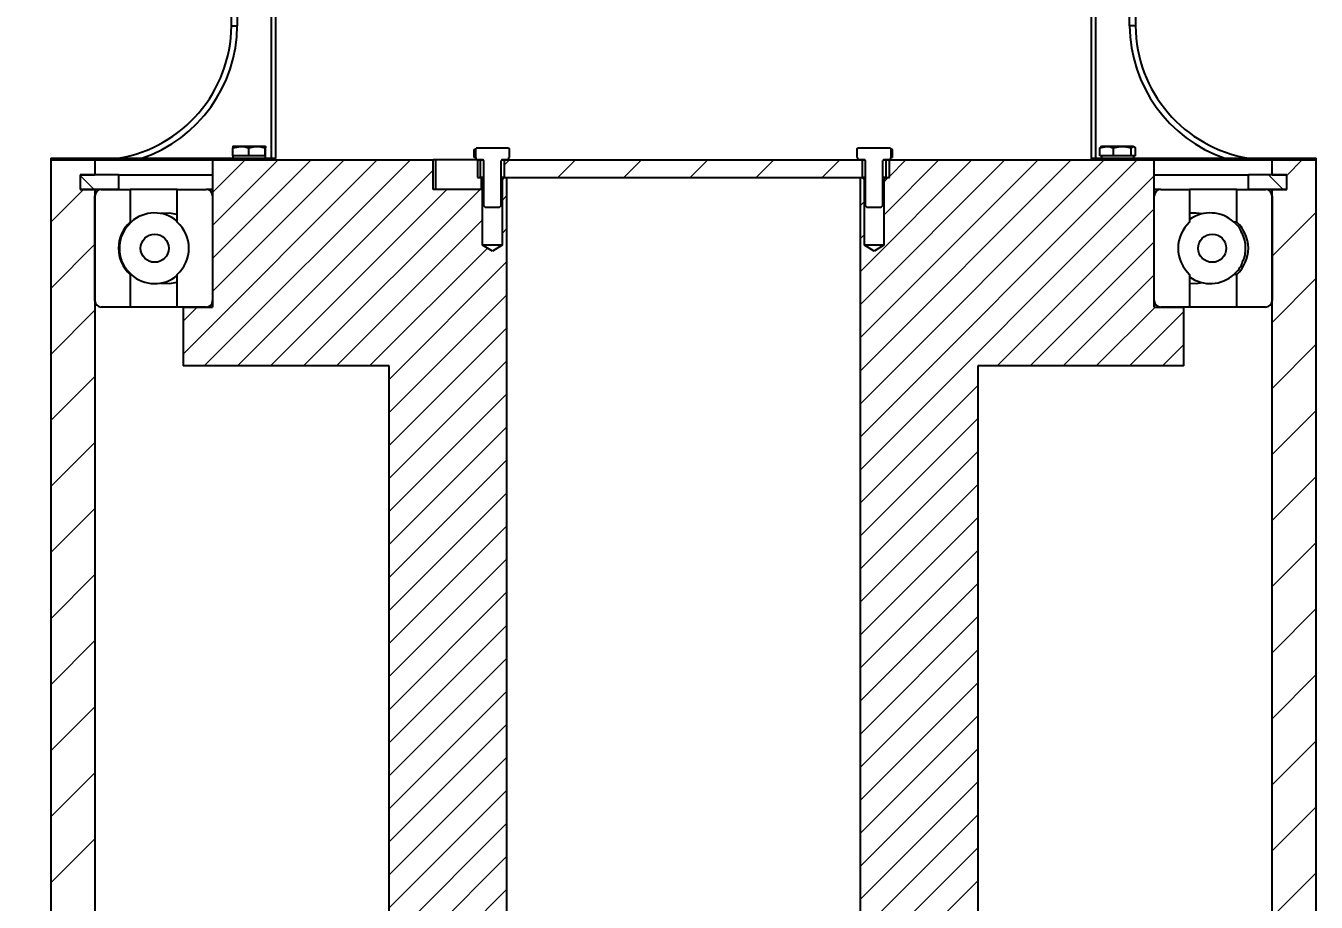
# Model space of a CAD drawing. Header units: millimetres. Extents: x -48 to 1187, y 2 to 839.
# Drawn here: x 89.7 to 177.4, y 168.6 to 228.2 of the extents above; entities that cross this region are included whole.
import ezdxf

# ---------------------------------------------------------------- set-up
doc = ezdxf.new("R2010")
doc.units = ezdxf.units.MM
doc.styles.add('SLDTEXTSTYLE0', font='TXT', dxfattribs={"width": 0.75})
doc.dimstyles.new('SLDDIMSTYLE1', dxfattribs={"dimtxt": 3.5, "dimasz": 3.302, "dimexe": 0, "dimexo": 0.0625, "dimgap": 0.875, "dimtad": 1, "dimdec": 4, "dimlfac": 2.5, "dimrnd": 1e-09, "dimzin": 4, "dimdsep": 46, "dimtxsty": 'SLDTEXTSTYLE0', "dimsah": 1, "dimcen": 0.09, "dimadec": 0, "dimazin": 1, "dimtfac": 1, "dimtdec": 4, "dimtofl": 0, "dimtmove": 0, "dimatfit": 3, "dimfxl": 0, "dimfrac": 2, "dimtolj": 1, "dimtzin": 12, "dimarcsym": 0})

# ---------------------------------------------------------------- blocks, each defined once
blk = doc.blocks.new('SW_HATCH_2')
at = {"color": 0, "linetype": 'Continuous', "lineweight": 18}
for p, q in [((-6.177, 176.959), (-6.057, 176.839)), ((-1.687, 176.959), (-1.567, 176.839)), ((15.195, 176.839), (2, 163.645)), ((2.804, 176.959), (2.924, 176.839)), ((17.44, 176.839), (3.44, 162.839)), ((12.95, 176.839), (4, 167.89)), ((10.705, 176.839), (4, 170.135)), ((8.46, 176.839), (4, 172.38)), ((6.215, 176.839), (4, 174.625)), ((7.294, 176.959), (7.414, 176.839)), ((24.175, 176.839), (23.814, 176.479)), ((28.665, 176.839), (27.465, 175.639)), ((33.155, 176.839), (31.955, 175.639)), ((37.646, 176.839), (36.446, 175.639)), ((42.136, 176.839), (40.936, 175.639)), ((46.626, 176.839), (45.426, 175.639)), ((66.831, 176.839), (48, 158.008)), ((64.586, 176.839), (48, 160.253)), ((62.341, 176.839), (48, 162.498)), ((60.096, 176.839), (48, 164.743)), ((57.851, 176.839), (48, 166.988)), ((55.606, 176.839), (48, 169.233)), ((53.361, 176.839), (49.62, 173.098)), ((51.116, 176.839), (50, 175.724)), ((65.665, 176.959), (65.785, 176.839)), ((70.156, 176.959), (70.276, 176.839)), ((74.646, 176.959), (74.766, 176.839)), ((78.057, 176.839), (77, 175.783)), ((-5, 175.783), (-4.057, 174.839)), ((19, 176.154), (5.685, 162.839)), ((68, 175.763), (48, 155.763)), ((49.916, 175.639), (49.62, 175.343)), ((50, 175.724), (49.916, 175.639)), ((75.766, 175.839), (76.766, 174.839)), ((-4.766, 174.839), (-7, 172.605)), ((19.93, 174.839), (7.93, 162.839)), ((22.175, 174.839), (10.175, 162.839)), ((22.354, 175.019), (22.263, 174.928)), ((76.057, 174.839), (76, 174.783)), ((24, 174.419), (23.674, 174.094)), ((48.3, 174.023), (48, 173.724)), ((22.354, 172.774), (12.42, 162.839)), ((68, 173.518), (57.321, 162.839)), ((79, 173.293), (76, 170.293)), ((24, 172.174), (23.674, 171.849)), ((-4, 171.115), (-7, 168.115)), ((48.3, 171.778), (48, 171.479)), ((68, 171.273), (59.567, 162.839)), ((22.674, 170.848), (14.665, 162.839)), ((24, 169.929), (16, 161.929)), ((68, 169.028), (61.812, 162.839)), ((79, 168.803), (76, 165.803)), ((24, 167.684), (16, 159.684)), ((-4, 166.625), (-7, 163.625)), ((2.95, 166.839), (2, 165.89)), ((68.057, 166.839), (64.057, 162.839)), ((70, 166.538), (66.302, 162.839)), ((24, 165.439), (16, 157.439)), ((70, 164.293), (68.547, 162.839)), ((79, 164.312), (76, 161.312)), ((24, 163.194), (16, 155.194)), ((-4, 162.135), (-7, 159.135)), ((56, 161.518), (48, 153.518)), ((24, 160.949), (16, 152.949)), ((79, 159.822), (76, 156.822)), ((56, 159.273), (48, 151.273)), ((24, 158.704), (16, 150.704)), ((-4, 157.645), (-7, 154.645)), ((56, 157.028), (48, 149.028)), ((24, 156.459), (16, 148.459)), ((79, 155.332), (76, 152.332)), ((56, 154.783), (48, 146.783)), ((24, 154.214), (16, 146.214)), ((-4, 153.154), (-7, 150.154)), ((24, 151.969), (16, 143.969)), ((56, 152.538), (48, 144.538)), ((79, 150.842), (76, 147.842)), ((56, 150.293), (48, 142.293)), ((24, 149.724), (16, 141.724)), ((-4, 148.664), (-7, 145.664)), ((24, 147.479), (16, 139.479)), ((56, 148.048), (48, 140.048)), ((56, 145.803), (48, 137.803)), ((79, 146.352), (76, 143.352)), ((24, 145.233), (16, 137.233)), ((-4, 144.174), (-7, 141.174)), ((24, 142.988), (16, 134.988)), ((56, 143.557), (48, 135.557)), ((56, 141.312), (48, 133.312)), ((79, 141.862), (76, 138.862)), ((24, 140.743), (16, 132.743)), ((-4, 139.684), (-7, 136.684)), ((56, 139.067), (48, 131.067)), ((24, 138.498), (16, 130.498)), ((56, 136.822), (48, 128.822)), ((79, 137.372), (76, 134.372)), ((24, 136.253), (16, 128.253)), ((-4, 135.194), (-7, 132.194)), ((56, 134.577), (48, 126.577)), ((24, 134.008), (16, 126.008)), ((79, 132.882), (76, 129.882)), ((24, 131.763), (16, 123.763)), ((56, 132.332), (48, 124.332)), ((-4, 130.704), (-7, 127.704)), ((56, 130.087), (48, 122.087)), ((24, 129.518), (16, 121.518)), ((79, 128.391), (76, 125.391)), ((24, 127.273), (16, 119.273)), ((56, 127.842), (48, 119.842))]:
    blk.add_line(p, q, dxfattribs=at)
blk = doc.blocks.new('_D')
at = {"color": 7, "linetype": 'Continuous', "lineweight": 0}
for p, q in [((133.392, 268.232), (72.519, 268.232)), ((73.519, 268.232), (73.519, 40.232)), ((97.392, 40.232), (72.519, 40.232))]:
    blk.add_line(p, q, dxfattribs=at)
at = {"color": 7, "linetype": 'Continuous', "lineweight": 18}
for points in [[(73.519, 268.232), (73.011, 264.93), (74.027, 264.93)], [(73.519, 40.232), (74.027, 43.534), (73.011, 43.534)]]:
    blk.add_solid(points, dxfattribs=at)
at = {"color": 7, "linetype": 'Continuous', "lineweight": 18, "insert": (69.007, 142.646), "char_height": 3.5, "attachment_point": 1, "rotation": 90, "style": 'SLDTEXTSTYLE0'}
blk.add_mtext('570.0000', dxfattribs=at)

msp = doc.modelspace()

# ---------------------------------------------------------------- linework, layer by layer
at = {"color": 7, "linetype": 'Continuous', "lineweight": 25}
for p, q in [((103.673288, 228.151321), (103.673288, 268.231644)), ((104.073288, 268.231644), (104.073288, 228.14973)), ((106.393921, 219.151644), (106.394732, 268.231649)), ((106.679576, 268.232694), (106.679576, 219.151644)), ((162.105202, 247.419789), (162.105202, 219.151644)), ((162.39039, 247.449266), (162.390857, 219.151644)), ((164.71149, 228.14973), (164.71149, 247.68917)), ((165.11149, 247.730513), (165.11149, 228.151321)), ((103.770284, 219.853396), (104.315516, 219.951644)), ((103.770284, 219.311644), (103.770284, 219.853396)), ((104.315516, 219.311644), (103.770284, 219.311644)), ((103.779578, 219.311644), (103.779578, 219.151644)), ((104.315516, 219.951644), (103.779699, 219.951644)), ((105.415395, 219.951644), (104.315516, 219.951644)), ((104.860748, 219.311644), (104.315516, 219.311644)), ((104.860748, 219.311644), (104.860748, 219.853396)), ((105.415395, 219.311644), (104.860748, 219.311644)), ((105.979457, 219.951644), (105.415395, 219.951644)), ((105.970042, 219.311644), (105.415395, 219.311644)), ((105.970042, 219.853396), (105.979457, 219.951644)), ((105.970042, 219.311644), (105.970042, 219.853396)), ((105.979457, 219.311644), (105.970042, 219.311644)), ((105.988873, 219.311644), (105.979457, 219.311644)), ((105.979578, 219.151644), (105.979578, 219.311644)), ((105.988873, 219.311644), (105.988873, 219.853396)), ((120.164901, 219.733396), (120.250921, 219.799388)), ((120.164901, 219.191644), (120.164901, 219.733396)), ((120.250921, 219.799388), (120.306791, 219.831644)), ((120.250921, 219.799388), (120.250921, 219.191644)), ((122.506791, 219.831644), (120.306791, 219.831644)), ((122.506791, 219.831644), (122.56266, 219.799389)), ((122.56266, 219.191644), (122.56266, 219.799389)), ((146.186043, 219.79344), (146.252215, 219.831644)), ((146.186043, 219.79344), (146.186043, 219.191644)), ((148.452215, 219.831644), (146.252215, 219.831644)), ((148.452215, 219.831644), (148.518389, 219.793439)), ((148.518389, 219.191644), (148.518389, 219.793439)), ((148.518389, 219.793439), (148.600687, 219.733396)), ((148.600687, 219.191644), (148.600687, 219.733396)), ((162.688611, 219.853396), (163.150819, 219.951644)), ((162.688611, 219.311644), (162.688611, 219.853396)), ((163.150819, 219.311644), (162.688611, 219.311644)), ((162.8052, 219.311644), (162.8052, 219.151644)), ((163.150819, 219.951644), (162.805685, 219.951644)), ((164.221322, 219.951644), (163.150819, 219.951644)), ((163.613028, 219.311644), (163.150819, 219.311644)), ((163.613028, 219.311644), (163.613028, 219.853396)), ((164.221322, 219.311644), (163.613028, 219.311644)), ((164.975703, 219.951644), (164.221322, 219.951644)), ((164.829617, 219.311644), (164.221322, 219.311644)), ((164.829617, 219.853396), (164.975703, 219.951644)), ((164.829617, 219.311644), (164.829617, 219.853396)), ((164.975703, 219.311644), (164.829617, 219.311644)), ((165.121789, 219.311644), (164.975703, 219.311644)), ((165.0052, 219.151644), (165.0052, 219.311644)), ((165.121789, 219.311644), (165.121789, 219.853396)), ((91.392389, 219.151644), (106.679578, 219.151644)), ((91.392389, 219.151644), (91.392389, 219.031644)), ((91.392389, 219.031644), (106.679576, 219.031644)), ((91.392389, 219.031644), (91.392389, 64.231644)), ((91.392389, 219.031644), (94.392389, 219.031644)), ((94.392389, 219.031644), (94.392389, 218.031644)), ((102.392389, 219.031644), (102.392389, 209.031644)), ((102.392389, 219.031644), (117.392389, 219.031644)), ((106.679576, 219.031644), (106.679578, 219.151644)), ((117.392389, 217.031644), (117.392389, 219.031644)), ((117.562654, 219.031644), (117.392389, 219.031644)), ((117.562654, 217.031644), (117.562654, 219.031644)), ((120.306791, 219.031644), (117.562654, 219.031644)), ((120.250921, 219.191644), (120.164901, 219.191644)), ((120.306791, 219.191644), (120.250921, 219.191644)), ((120.306791, 219.031644), (120.306791, 219.191644)), ((120.766791, 219.031644), (120.306791, 219.031644)), ((120.392389, 219.031644), (120.392389, 217.831644)), ((120.392389, 219.031644), (120.596791, 219.031644)), ((120.606791, 219.021644), (120.596791, 219.031644)), ((120.793249, 219.021644), (120.606791, 219.021644)), ((120.606791, 217.831644), (120.606791, 219.021644)), ((120.806791, 218.991644), (120.806791, 215.943844)), ((122.006791, 215.943844), (122.006791, 218.991644)), ((122.206791, 219.021644), (122.020334, 219.021644)), ((122.506791, 219.031644), (122.046791, 219.031644)), ((122.216791, 219.031644), (122.206791, 219.021644)), ((122.206791, 219.021644), (122.206791, 217.831644)), ((122.216791, 219.031644), (146.542215, 219.031644)), ((122.56266, 219.191644), (122.506791, 219.191644)), ((122.506791, 219.191644), (122.506791, 219.031644)), ((146.252215, 219.191644), (146.186043, 219.191644)), ((146.252215, 219.031644), (146.252215, 219.191644)), ((146.712215, 219.031644), (146.252215, 219.031644)), ((146.552215, 219.021644), (146.542215, 219.031644)), ((146.552215, 217.831644), (146.552215, 219.021644)), ((146.738673, 219.021644), (146.552215, 219.021644)), ((146.752215, 218.991644), (146.752215, 215.943844)), ((147.952215, 215.943844), (147.952215, 218.991644)), ((148.152215, 219.021644), (147.965758, 219.021644)), ((148.452215, 219.031644), (147.992215, 219.031644)), ((148.162215, 219.031644), (148.152215, 219.021644)), ((148.152215, 219.021644), (148.152215, 217.831644)), ((148.162215, 219.031644), (148.392389, 219.031644)), ((148.392389, 217.831644), (148.392389, 219.031644)), ((148.392389, 219.031644), (166.392389, 219.031644)), ((148.518389, 219.191644), (148.452215, 219.191644)), ((148.452215, 219.191644), (148.452215, 219.031644)), ((148.600687, 219.191644), (148.518389, 219.191644)), ((162.1052, 219.151644), (162.105202, 219.031644)), ((162.1052, 219.151644), (177.392389, 219.151644)), ((162.105202, 219.031644), (177.392389, 219.031644)), ((166.392389, 209.031644), (166.392389, 219.031644)), ((174.392389, 218.031644), (174.392389, 219.031644)), ((174.392389, 219.031644), (177.392389, 219.031644)), ((177.392389, 219.031644), (177.392389, 219.151644)), ((177.392389, 64.231644), (177.392389, 219.031644)), ((93.392389, 218.031644), (93.392389, 217.031644)), ((95.992389, 218.031644), (93.392389, 218.031644)), ((93.392389, 218.031644), (94.392389, 218.031644)), ((95.992389, 218.031644), (95.992389, 217.031644)), ((95.992389, 218.031644), (102.392389, 218.031644)), ((120.392389, 217.831644), (120.606791, 217.831644)), ((120.806791, 217.831644), (120.606791, 217.831644)), ((120.655744, 217.772692), (120.655744, 217.031644)), ((120.746791, 217.681644), (120.655744, 217.772692)), ((120.746791, 213.231644), (120.746791, 217.681644)), ((120.806791, 217.681644), (120.746791, 217.681644)), ((122.206791, 217.831644), (122.006791, 217.831644)), ((122.066791, 217.681644), (122.006791, 217.681644)), ((122.216791, 217.831644), (122.066791, 217.681644)), ((122.066791, 217.681644), (122.066791, 213.231644)), ((122.206791, 217.831644), (146.552215, 217.831644)), ((122.216791, 217.831644), (122.392389, 217.831644)), ((122.392389, 147.031644), (122.392389, 217.831644)), ((146.392389, 217.831644), (146.392389, 147.031644)), ((146.392389, 217.831644), (146.542215, 217.831644)), ((146.692215, 217.681644), (146.542215, 217.831644)), ((146.752215, 217.831644), (146.552215, 217.831644)), ((146.692215, 213.231644), (146.692215, 217.681644)), ((146.752215, 217.681644), (146.692215, 217.681644)), ((148.152215, 217.831644), (147.952215, 217.831644)), ((148.012215, 217.681644), (147.952215, 217.681644)), ((148.162215, 217.831644), (148.012215, 217.681644)), ((148.012215, 217.681644), (148.012215, 213.231644)), ((148.152215, 217.831644), (148.392389, 217.831644)), ((148.162215, 217.831644), (148.392389, 217.831644)), ((166.392389, 218.031644), (172.792389, 218.031644)), ((172.792389, 217.031644), (172.792389, 218.031644)), ((175.392389, 218.031644), (172.792389, 218.031644)), ((174.392389, 218.031644), (175.392389, 218.031644)), ((175.392389, 217.031644), (175.392389, 218.031644)), ((95.992389, 217.031644), (93.392389, 217.031644)), ((93.392389, 217.031644), (94.392389, 217.031644)), ((94.392389, 217.031644), (94.392389, 140.631644)), ((94.832389, 217.031644), (96.792389, 217.031644)), ((96.792389, 217.031644), (96.792389, 214.80706)), ((99.992389, 217.031644), (96.792389, 217.031644)), ((99.992389, 214.80706), (99.992389, 217.031644)), ((99.992389, 217.031644), (101.952389, 217.031644)), ((102.392389, 217.031644), (101.952389, 217.031644)), ((120.655744, 217.031644), (117.392389, 217.031644)), ((166.832389, 217.031644), (166.392389, 217.031644)), ((166.832389, 217.031644), (168.792389, 217.031644)), ((171.992389, 217.031644), (168.792389, 217.031644)), ((168.792389, 217.031644), (168.792389, 214.80706)), ((171.992389, 214.80706), (171.992389, 217.031644)), ((171.992389, 217.031644), (173.952389, 217.031644)), ((175.392389, 217.031644), (172.792389, 217.031644)), ((174.392389, 140.631644), (174.392389, 217.031644)), ((174.392389, 217.031644), (175.392389, 217.031644)), ((94.392389, 209.471644), (94.392389, 216.591644)), ((102.392389, 216.591644), (102.392389, 209.471644)), ((120.806791, 215.943844), (120.918991, 215.831644)), ((120.918991, 215.831644), (121.894591, 215.831644)), ((121.894591, 215.831644), (122.006791, 215.943844)), ((146.752215, 215.943844), (146.864415, 215.831644)), ((146.864415, 215.831644), (147.840015, 215.831644)), ((147.840015, 215.831644), (147.952215, 215.943844)), ((166.392389, 209.471644), (166.392389, 216.591644)), ((174.392389, 216.591644), (174.392389, 209.471644)), ((96.849762, 214.80706), (96.792389, 214.80706)), ((96.857508, 214.80706), (96.849762, 214.80706)), ((171.992389, 214.80706), (171.811242, 214.80706)), ((121.406791, 212.835076), (120.746791, 213.231644)), ((122.066791, 213.231644), (120.746791, 213.231644)), ((122.066791, 213.231644), (121.406791, 212.835076)), ((147.352215, 212.835076), (146.692215, 213.231644)), ((148.012215, 213.231644), (146.692215, 213.231644)), ((148.012215, 213.231644), (147.352215, 212.835076)), ((96.792389, 211.256229), (96.792389, 209.031644)), ((96.849762, 211.256229), (96.792389, 211.256229)), ((96.849762, 211.256229), (96.857461, 211.256229)), ((99.992389, 209.031644), (99.992389, 211.256229)), ((168.792389, 211.256229), (168.792389, 209.031644)), ((171.992389, 211.256229), (171.811242, 211.256229)), ((171.992389, 209.031644), (171.992389, 211.256229)), ((96.792389, 209.031644), (94.832389, 209.031644)), ((99.992389, 209.031644), (96.792389, 209.031644)), ((101.952389, 209.031644), (99.992389, 209.031644)), ((100.392389, 209.031644), (100.392389, 205.031644)), ((100.392389, 209.031644), (102.392389, 209.031644)), ((166.392389, 209.031644), (168.392389, 209.031644)), ((168.792389, 209.031644), (166.832389, 209.031644)), ((168.392389, 205.031644), (168.392389, 209.031644)), ((171.992389, 209.031644), (168.792389, 209.031644)), ((173.952389, 209.031644), (171.992389, 209.031644)), ((114.392389, 205.031644), (100.392389, 205.031644)), ((114.392389, 152.631644), (114.392389, 205.031644)), ((154.392389, 205.031644), (154.392389, 152.631644)), ((168.392389, 205.031644), (154.392389, 205.031644))]:
    msp.add_line(p, q, dxfattribs=at)
at = {"color": 7, "linetype": 'Continuous', "lineweight": 25, "flags": 128}
for points in [[(99.992389, 215.333256), (99.462951, 215.426909), (98.886018, 215.393492)], [(169.645149, 215.367262), (169.243676, 215.426909), (168.792389, 215.412746)], [(98.886018, 210.669797), (99.462951, 210.63638), (99.992389, 210.730033)], [(168.792389, 210.650543), (169.243676, 210.63638), (169.645149, 210.696027)]]:
    msp.add_lwpolyline(points, dxfattribs=at)
at = {"color": 7, "linetype": 'Continuous', "lineweight": 25}
for centre, radius in [((98.459782, 213.031644), 0.955123), ((170.324996, 213.031644), 0.955116)]:
    msp.add_circle(centre, radius, dxfattribs=at)
for centre, radius, start, end in [((94.479985, 228.225245), 9.193601, 279.26742246, 359.53929261), ((94.479985, 228.225245), 9.593601, 288.95090443, 359.54899939), ((174.304793, 228.225245), 9.593601, 180.45100061, 251.04909557), ((174.304793, 228.225245), 9.193601, 180.46070739, 260.73257754), ((120.766791, 218.991644), 0.04, 360, 90), ((122.046791, 218.991644), 0.04, 90, 180), ((146.712215, 218.991644), 0.04, 0, 90), ((147.992215, 218.991644), 0.04, 90, 180), ((94.832389, 216.591644), 0.44, 90, 180), ((101.952389, 216.591644), 0.44, 0, 90), ((166.832389, 216.591644), 0.44, 90, 180), ((173.952389, 216.591644), 0.44, 0, 90), ((98.459782, 213.031644), 2.4, 50.31351649, 132.07397943), ((170.19732, 213.031644), 2.4, 47.83182979, 125.83039781), ((98.392389, 213.031644), 2.39, 132.02509766, 227.97490234), ((98.392389, 213.031644), 2.39, 312.02509766, 47.97490234), ((170.392389, 213.031644), 2.39, 132.02509766, 227.97490234), ((170.392389, 213.031644), 2.39, 312.02509766, 47.97490234), ((170.19732, 213.031644), 2.4, 0, 25.70754077), ((170.19732, 213.031644), 2.4, 339.14771542, 0), ((98.459782, 213.031644), 2.4, 227.91634489, 309.68648351), ((170.19732, 213.031644), 2.4, 234.16960219, 312.17295978), ((94.832389, 209.471644), 0.44, 180, 270), ((101.952389, 209.471644), 0.44, 270, 0), ((166.832389, 209.471644), 0.44, 180, 270), ((173.952389, 209.471644), 0.44, 270, 0)]:
    msp.add_arc(centre, radius, start, end, dxfattribs=at)
for points, knots in [([(103.673288, 228.151321), (103.67771, 228.151303), (103.686552, 228.151268), (103.755522, 228.150991), (103.856992, 228.150586), (103.960594, 228.150175), (104.034279, 228.149884), (104.063775, 228.149768), (104.073288, 228.14973)], [0, 0, 0, 0, 0.214651125, 0.429302222, 0.643954113, 0.858607645, 0.954399093, 1, 1, 1, 1]), ([(165.11149, 228.151321), (165.107069, 228.151303), (165.098226, 228.151268), (165.029256, 228.150991), (164.927786, 228.150586), (164.824185, 228.150175), (164.750499, 228.149884), (164.721003, 228.149768), (164.71149, 228.14973)], [0, 0, 0, 0, 0.2146511246, 0.4293022217, 0.6439541128, 0.8586076453, 0.9543990931, 1, 1, 1, 1]), ([(103.779699, 219.951644), (103.779476, 219.951546), (103.776297, 219.950149), (103.773181, 219.900014), (103.770284, 219.853396)], [0, 0, 0, 0, 0.070150268, 1, 1, 1, 1]), ([(104.315516, 219.951644), (104.328432, 219.951546), (104.51255, 219.950149), (104.692977, 219.900014), (104.860748, 219.853396)], [0, 0, 0, 0, 0.070150268, 1, 1, 1, 1]), ([(104.860748, 219.853396), (105.002114, 219.893769), (105.185068, 219.946018), (105.372736, 219.950602), (105.415395, 219.951644)], [0, 0, 0, 0, 0.772690947, 1, 1, 1, 1]), ([(105.415395, 219.951644), (105.564635, 219.939091), (105.752411, 219.923296), (105.932985, 219.865298), (105.970042, 219.853396)], [0, 0, 0, 0, 0.794783254, 1, 1, 1, 1]), ([(105.979457, 219.951644), (105.97968, 219.951546), (105.98286, 219.950149), (105.985976, 219.900014), (105.988873, 219.853396)], [0, 0, 0, 0, 0.070150268, 1, 1, 1, 1]), ([(162.834697, 219.951644), (162.831237, 219.951546), (162.781905, 219.950149), (162.733562, 219.900014), (162.688611, 219.853396)], [0, 0, 0, 0, 0.070150268, 1, 1, 1, 1]), ([(163.150819, 219.951644), (163.161769, 219.951546), (163.317851, 219.950149), (163.470804, 219.900014), (163.613028, 219.853396)], [0, 0, 0, 0, 0.070150268, 1, 1, 1, 1]), ([(163.613028, 219.853396), (163.768068, 219.893769), (163.968718, 219.946018), (164.174538, 219.950602), (164.221322, 219.951644)], [0, 0, 0, 0, 0.772690947, 1, 1, 1, 1]), ([(164.221322, 219.951644), (164.384998, 219.939091), (164.590935, 219.923296), (164.788976, 219.865298), (164.829617, 219.853396)], [0, 0, 0, 0, 0.794783254, 1, 1, 1, 1]), ([(164.975703, 219.951644), (164.979164, 219.951546), (165.028495, 219.950149), (165.076838, 219.900014), (165.121789, 219.853396)], [0, 0, 0, 0, 0.070150268, 1, 1, 1, 1]), ([(120.655744, 217.772692), (120.655744, 217.772693), (120.655751, 217.772822), (120.657529, 217.802401), (120.659287, 217.831644)], [0, 0, 0, 0, 0.011354506, 1, 1, 1, 1]), ([(96.849762, 214.80706), (96.66819, 214.6076), (96.305019, 214.20865), (96.049118, 213.422955), (96.053986, 212.611253), (96.316355, 211.83824), (96.674126, 211.447869), (96.849762, 211.256229)], [0, 0, 0, 0, 0.2014146095, 0.4028588143, 0.6043025045, 0.8057459133, 1, 1, 1, 1]), ([(172.342268, 214.06196), (172.326726, 214.109545), (172.230758, 214.403376), (172.002518, 214.623002), (171.811242, 214.80706)], [0, 0, 0, 0, 0.16195013, 1, 1, 1, 1]), ([(171.811242, 211.256229), (172.004155, 211.450741), (172.274687, 211.723514), (172.380296, 212.086845), (172.410596, 212.191087)], [0, 0, 0, 0, 0.713092024, 1, 1, 1, 1])]:
    msp.add_open_spline(points, degree=3, knots=knots, dxfattribs=at)

# ---------------------------------------------------------------- block references
at = {"color": 7, "linetype": 'Continuous', "lineweight": 18}
msp.add_blockref('SW_HATCH_2', (98.392389, 42.192157), dxfattribs=at)

# ---------------------------------------------------------------- dimensions: what is measured, and where the dimension line sits
dim = msp.add_linear_dim(base=(73.518629, 40.231644), p1=(134.392389, 268.231644), p2=(98.392389, 40.231644), angle=90, dimstyle='SLDDIMSTYLE1', dxfattribs=at)
dim.commit()
dim.dimension.update_dxf_attribs({"geometry": '_D', "text_midpoint": (73.518629, 152.343964), "dimtype": 160})

doc.saveas('drawing.dxf')
